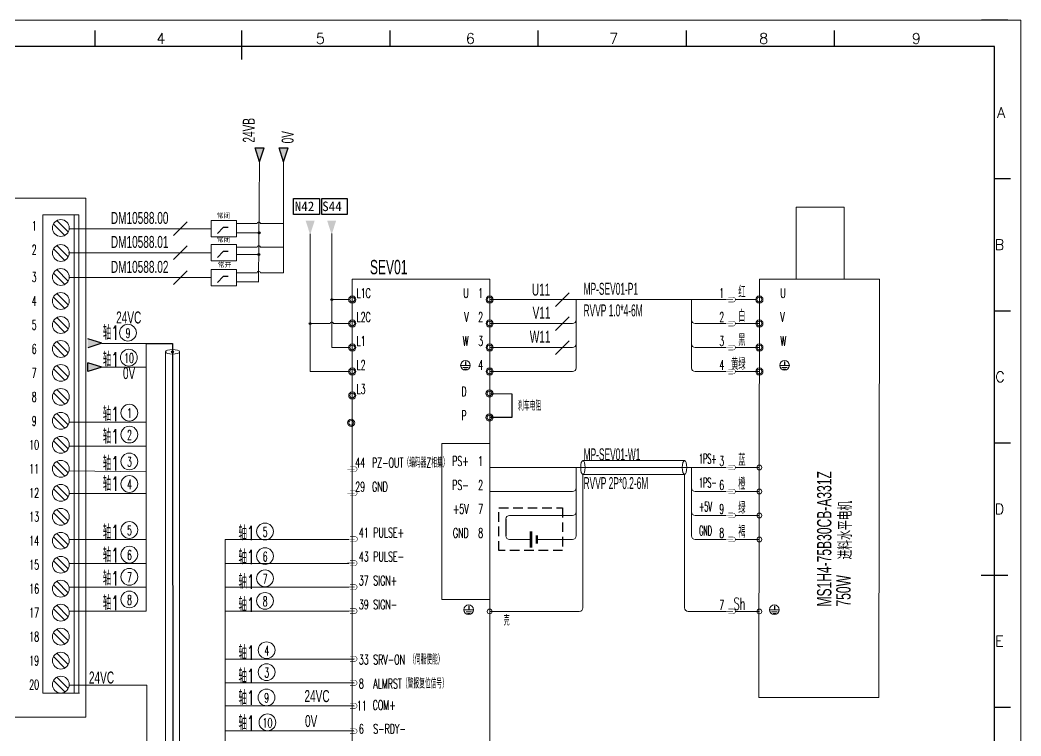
# Model space of a CAD drawing. Header units: millimetres. Extents: x 17734 to 28845, y 9358 to 11073.
# Drawn here: x 23073.2 to 23281.7, y 10165.7 to 10315 of the extents above; entities that cross this region are included whole.
import ezdxf
from ezdxf.enums import TextEntityAlignment as Align
from ezdxf.lldxf.tags import DXFTag

# ---------------------------------------------------------------- set-up
doc = ezdxf.new("R2010")
doc.units = ezdxf.units.MM
doc.linetypes.add('DASHED', pattern=[0.75, 0.5, -0.25])
doc.layers.add('1', color=3, linetype='Continuous', lineweight=20)
doc.layers.add('Dimension', color=3, linetype='Continuous', lineweight=13)
for name, color, linetype in [('AE_BOR', 1, 'Continuous'), ('MISC', 2, 'Continuous'), ('SYMS', 7, 'Continuous')]:
    doc.layers.add(name, color=color, linetype=linetype)
doc.styles.add('WD', font='romans.shx', dxfattribs={"bigfont": 'gbcbig.shx'})
doc.styles.add('样式 0', font='')
doc.styles.add('样式 8', font='arial.ttf')
doc.styles.get('样式 0').set_extended_font_data('KaiTi_GB2312')
tags = doc.linetypes.add('ACAD_ISO02W100', pattern=[15, 12, -3]).pattern_tags.tags
tags[6:7] = [DXFTag(74, 4), DXFTag(75, 0), DXFTag(340, '0'), DXFTag(46, 1.0), DXFTag(50, 0.0), DXFTag(44, 0.0), DXFTag(45, 0.0)]
tags[4:5] = [DXFTag(74, 4), DXFTag(75, 0), DXFTag(340, '0'), DXFTag(46, 1.0), DXFTag(50, 0.0), DXFTag(44, 0.0), DXFTag(45, 0.0)]

# ---------------------------------------------------------------- blocks, each defined once
blk = doc.blocks.new('电控横A4')
for p, q in [((292, -5), (5, -5)), ((292, -205), (292, -5))]:
    blk.add_line(p, q)
at = {"layer": 'AE_BOR', "color": 1, "lineweight": 15}
for p, q in [((0, 0), (297, 0)), ((297, 0), (297, -210))]:
    blk.add_line(p, q, dxfattribs=at)
at = {"layer": 'AE_BOR', "lineweight": 30}
blk.add_line((294.53, 0), (289.53, 0), dxfattribs=at)
at = {"layer": 'AE_BOR'}
for p, q in [((122.03, -5), (122.03, -2)), ((149.78, -5), (149.78, -2)), ((177.78, -5), (177.78, -2)), ((205.78, -5), (205.78, -2)), ((233.78, -5), (233.78, -2)), ((261.78, -5), (261.78, -2)), ((292, -30), (295, -30)), ((292, -55), (295, -55)), ((292, -80), (295, -80)), ((292, -130), (295, -130))]:
    blk.add_line(p, q, dxfattribs=at)
at = {"layer": 'AE_BOR', "color": 2, "lineweight": 30}
for p, q in [((149.78, -7.5), (149.78, -2.5)), ((289.5, -105), (294.5, -105))]:
    blk.add_line(p, q, dxfattribs=at)
at = {"layer": 'AE_BOR', "style": 'WD'}
for s, p in [('4', (134.45, -4.5)), ('5', (164.59, -4.5)), ('6', (192.94, -4.5)), ('7', (220.04, -4.5)), ('8', (248.37, -4.5)), ('9', (277.23, -4.5))]:
    blk.add_text(s, height=2, dxfattribs=at).set_placement(p, align=Align.CENTER)
for s, p in [('A', (294.03, -17.5)), ('B', (293.84, -42.5)), ('C', (293.93, -67.5)), ('D', (293.84, -92.5)), ('E', (293.74, -117.5))]:
    blk.add_text(s, height=2, dxfattribs=at).set_placement(p, align=Align.MIDDLE_RIGHT)
blk = doc.blocks.new('WDDOT')
blk.add_hatch(color=256).paths.add_polyline_path([(0.5, 0, 1), (-0.5, 0, 1)])
blk.add_circle((0, 0), 0.5)

msp = doc.modelspace()

# ---------------------------------------------------------------- hatches: boundary and pattern name
for points in [[(23122.129, 10288.359), (23123.064, 10285.44), (23124, 10288.359)], [(23127.129, 10288.359), (23128.064, 10285.44), (23129, 10288.359)], [(23132.675, 10273.15), (23133.61, 10270.232), (23134.545, 10273.15)], [(23137.152, 10273.15), (23138.087, 10270.232), (23139.023, 10273.15)], [(23123.176, 10270.625, 1), (23122.783, 10270.625, 1)], [(23123.09, 10266.093, 1), (23122.697, 10266.093, 1)], [(23138.304, 10256.684, 1), (23137.91, 10256.684, 1)], [(23133.817, 10251.682, 1), (23133.424, 10251.682, 1)], [(23090.206, 10247.597), (23087.287, 10246.662), (23087.287, 10248.532)], [(23105.107, 10245.782, 1), (23104.713, 10245.782, 1)], [(23087.287, 10241.662), (23087.287, 10243.532), (23090.206, 10242.597)]]:
    msp.add_hatch(color=256).paths.add_polyline_path(points)

# ---------------------------------------------------------------- linework, layer by layer
for p, q in [((23123.064, 10285.44), (23122.129, 10288.359)), ((23122.129, 10288.359), (23124, 10288.359)), ((23123.064, 10285.44), (23124, 10288.359)), ((23127.129, 10288.359), (23129, 10288.359)), ((23128.064, 10285.44), (23127.129, 10288.359)), ((23128.064, 10285.44), (23129, 10288.359)), ((23090.206, 10247.597), (23087.287, 10248.532)), ((23090.206, 10247.597), (23087.287, 10246.662)), ((23087.287, 10241.662), (23087.287, 10243.532)), ((23090.206, 10242.597), (23087.287, 10243.532)), ((23090.206, 10242.597), (23087.287, 10241.662)), ((23165.962, 10243.769), (23165.962, 10242.979)), ((23232.452, 10243.769), (23232.452, 10242.979)), ((23171.015, 10237.091), (23175.6, 10237.022)), ((23175.6, 10237.022), (23175.6, 10232.091)), ((23175.6, 10232.091), (23171.015, 10232.091)), ((23174.392, 10210.922), (23174.392, 10207.422)), ((23166.647, 10192.804), (23166.647, 10192.014)), ((23230.328, 10192.804), (23230.328, 10192.014))]:
    msp.add_line(p, q)
at = {"lineweight": 0}
for p, q in [((23122.868, 10260.409), (23123.064, 10285.44)), ((23128.064, 10262.304), (23128.064, 10285.44)), ((23077.878, 10174.61), (23077.878, 10274.364)), ((23085.442, 10274.364), (23077.878, 10274.364)), ((23084.442, 10174.61), (23084.442, 10274.364)), ((23085.442, 10174.61), (23085.442, 10274.363)), ((23118.238, 10272.559), (23122.574, 10272.559)), ((23123.246, 10272.559), (23128.064, 10272.559)), ((23083.428, 10271.472), (23112.982, 10271.472)), ((23118.238, 10270.612), (23123.064, 10270.612)), ((23118.238, 10267.607), (23122.574, 10267.607)), ((23123.246, 10267.607), (23128.064, 10267.607)), ((23083.263, 10266.472), (23112.982, 10266.472)), ((23118.238, 10266.093), (23122.901, 10266.093)), ((23083.428, 10261.269), (23112.982, 10261.269)), ((23118.238, 10262.304), (23122.574, 10262.304)), ((23123.246, 10262.304), (23128.064, 10262.304)), ((23118.238, 10260.409), (23122.901, 10260.409)), ((23171.015, 10256.688), (23220.211, 10256.688)), ((23189.03, 10242.438), (23189.03, 10256.688)), ((23213.078, 10242.438), (23213.078, 10256.688)), ((23222.211, 10256.688), (23226.454, 10256.688)), ((23171.015, 10251.688), (23188.28, 10251.688)), ((23220.211, 10251.688), (23213.828, 10251.688)), ((23227.204, 10251.688), (23222.211, 10251.688)), ((23090.206, 10247.567), (23099.455, 10247.567)), ((23171.015, 10246.688), (23188.28, 10246.688)), ((23220.211, 10246.688), (23213.828, 10246.688)), ((23227.204, 10246.684), (23222.211, 10246.684)), ((23090.206, 10242.597), (23099.455, 10242.597)), ((23165.067, 10242.973), (23166.856, 10242.973)), ((23165.4, 10242.544), (23166.524, 10242.544)), ((23231.558, 10242.973), (23233.346, 10242.973)), ((23231.89, 10242.544), (23233.014, 10242.544)), ((23165.685, 10242.197), (23166.258, 10242.197)), ((23171.015, 10241.688), (23188.28, 10241.688)), ((23220.211, 10241.688), (23213.828, 10241.688)), ((23227.204, 10241.68), (23222.211, 10241.68)), ((23232.175, 10242.197), (23232.749, 10242.197)), ((23220.211, 10221.672), (23171.015, 10221.672)), ((23189.03, 10207.422), (23189.03, 10221.672)), ((23190.459, 10223.136), (23211.62, 10223.138)), ((23213.078, 10207.422), (23213.078, 10221.672)), ((23227.204, 10221.668), (23222.211, 10221.668)), ((23190.439, 10220.207), (23190.439, 10192.414)), ((23190.439, 10220.207), (23211.62, 10220.207)), ((23211.62, 10220.207), (23211.62, 10192.422)), ((23171.015, 10216.672), (23188.28, 10216.672)), ((23220.211, 10216.672), (23213.828, 10216.672)), ((23227.204, 10216.664), (23222.211, 10216.664)), ((23175.142, 10211.672), (23188.28, 10211.672)), ((23220.211, 10211.672), (23213.828, 10211.672)), ((23227.204, 10211.664), (23222.211, 10211.664)), ((23179.62, 10206.672), (23175.142, 10206.672)), ((23180.815, 10206.672), (23188.28, 10206.672)), ((23220.211, 10206.672), (23213.828, 10206.672)), ((23227.204, 10206.664), (23222.211, 10206.664)), ((23165.752, 10192.007), (23167.541, 10192.007)), ((23166.085, 10191.579), (23167.209, 10191.579)), ((23166.37, 10191.232), (23166.943, 10191.232)), ((23171.015, 10191.664), (23189.689, 10191.664)), ((23220.211, 10191.672), (23212.37, 10191.672)), ((23227.204, 10191.664), (23222.211, 10191.664)), ((23229.434, 10192.007), (23231.222, 10192.007)), ((23229.766, 10191.579), (23230.89, 10191.579)), ((23230.052, 10191.232), (23230.625, 10191.232)), ((23085.534, 10174.61), (23077.878, 10174.61))]:
    msp.add_line(p, q, dxfattribs=at)
at = {"linetype": 'ACAD_ISO02W100'}
for p, q in [((23115.504, 10271.707), (23114.312, 10270.478)), ((23116.511, 10271.704), (23115.504, 10271.707)), ((23115.504, 10266.707), (23114.312, 10265.478)), ((23116.511, 10266.704), (23115.504, 10266.707)), ((23115.504, 10261.504), (23114.312, 10260.275)), ((23116.511, 10261.502), (23115.504, 10261.504))]:
    msp.add_line(p, q, dxfattribs=at)
at = {"color": 0, "linetype": 'Continuous', "lineweight": 13}
for p, q in [((23099.455, 10191.72), (23099.455, 10247.567)), ((23115.931, 10206.626), (23115.931, 10146.636))]:
    msp.add_line(p, q, dxfattribs=at)
at = {"color": 2, "lineweight": 0}
for p, q in [((23103.488, 10141.852), (23103.472, 10245.783)), ((23106.402, 10147.673), (23106.402, 10245.804))]:
    msp.add_line(p, q, dxfattribs=at)
at = {"color": 1, "lineweight": -2}
for points in [[(23130.151, 10277.779), (23135.568, 10277.779), (23135.568, 10274.437), (23130.151, 10274.437)], [(23136.067, 10277.779), (23141.293, 10277.779), (23141.293, 10274.437), (23136.067, 10274.437)]]:
    msp.add_lwpolyline(points, close=True, dxfattribs=at)
at = {"lineweight": 0}
for points in [[(23234.885, 10275.971), (23244.885, 10275.971), (23244.885, 10260.971), (23234.885, 10260.971)], [(23112.982, 10269.746), (23112.982, 10273.198), (23118.238, 10273.198), (23118.238, 10269.746)], [(23112.982, 10264.746), (23112.982, 10268.198), (23118.238, 10268.198), (23118.238, 10264.746)], [(23112.982, 10259.543), (23112.982, 10262.996), (23118.238, 10262.996), (23118.238, 10259.543)], [(23227.204, 10260.971), (23252.204, 10260.971), (23252.087, 10173.72), (23227.087, 10173.72)], [(23171.015, 10226.672), (23161.015, 10226.672), (23161.015, 10194.172), (23171.015, 10194.172)]]:
    msp.add_lwpolyline(points, close=True, dxfattribs=at)
for points in [[(23080.12, 10272.455), (23082.492, 10270.083)], [(23083.199, 10270.79), (23080.827, 10273.162)], [(23083.199, 10265.584), (23080.827, 10267.956)], [(23080.12, 10267.249), (23082.492, 10264.877)], [(23080.12, 10262.229), (23082.492, 10259.858)], [(23083.199, 10260.565), (23080.827, 10262.936)], [(23142.386, 10132.883), (23142.386, 10260.971), (23171.015, 10260.971), (23171.015, 10132.883)], [(23080.12, 10257.229), (23082.492, 10254.858)], [(23083.199, 10255.565), (23080.827, 10257.936)], [(23083.199, 10250.565), (23080.827, 10252.936)], [(23080.12, 10252.229), (23082.492, 10249.858)], [(23080.12, 10247.229), (23082.492, 10244.858)], [(23083.199, 10245.565), (23080.827, 10247.936)], [(23083.199, 10240.565), (23080.827, 10242.936)], [(23080.12, 10242.229), (23082.492, 10239.858)], [(23080.12, 10237.229), (23082.492, 10234.858)], [(23083.199, 10235.565), (23080.827, 10237.936)], [(23080.12, 10232.229), (23082.492, 10229.858)], [(23083.199, 10230.565), (23080.827, 10232.936)], [(23083.199, 10225.565), (23080.827, 10227.936)], [(23080.12, 10227.229), (23082.492, 10224.858)], [(23080.12, 10222.229), (23082.492, 10219.858)], [(23083.199, 10220.565), (23080.827, 10222.936)], [(23083.199, 10215.565), (23080.827, 10217.936)], [(23080.12, 10217.229), (23082.492, 10214.858)], [(23080.12, 10212.229), (23082.492, 10209.858)], [(23083.199, 10210.565), (23080.827, 10212.936)], [(23080.12, 10207.229), (23082.492, 10204.858)], [(23083.199, 10205.565), (23080.827, 10207.936)], [(23083.199, 10200.565), (23080.827, 10202.936)], [(23080.12, 10202.229), (23082.492, 10199.858)], [(23080.12, 10197.229), (23082.492, 10194.858)], [(23083.199, 10195.565), (23080.827, 10197.936)], [(23083.199, 10190.565), (23080.827, 10192.936)], [(23080.12, 10192.229), (23082.492, 10189.858)], [(23080.12, 10187.229), (23082.492, 10184.858)], [(23083.199, 10185.565), (23080.827, 10187.936)], [(23080.12, 10182.229), (23082.492, 10179.858)], [(23083.199, 10180.565), (23080.827, 10182.936)], [(23083.199, 10175.565), (23080.827, 10177.936)], [(23080.12, 10177.229), (23082.492, 10174.858)]]:
    msp.add_lwpolyline(points, dxfattribs=at)
at = {"color": 3, "lineweight": 0, "const_width": 0.1, "flags": 128}
for points in [[(23220.711, 10257.188), (23221.711, 10257.188, -1), (23221.711, 10256.188), (23220.711, 10256.188)], [(23220.711, 10252.188), (23221.711, 10252.188, -1), (23221.711, 10251.188), (23220.711, 10251.188)], [(23220.711, 10247.188), (23221.711, 10247.188, -1), (23221.711, 10246.188), (23220.711, 10246.188)], [(23220.711, 10242.188), (23221.711, 10242.188, -1), (23221.711, 10241.188), (23220.711, 10241.188)], [(23141.886, 10221.822), (23142.886, 10221.822, -1), (23142.886, 10220.822), (23141.886, 10220.822)], [(23220.711, 10222.172), (23221.711, 10222.172, -1), (23221.711, 10221.172), (23220.711, 10221.172)], [(23141.886, 10216.822), (23142.886, 10216.822, -1), (23142.886, 10215.822), (23141.886, 10215.822)], [(23220.711, 10217.172), (23221.711, 10217.172, -1), (23221.711, 10216.172), (23220.711, 10216.172)], [(23220.711, 10212.172), (23221.711, 10212.172, -1), (23221.711, 10211.172), (23220.711, 10211.172)], [(23141.886, 10207.248), (23142.886, 10207.248, -1.1555316), (23142.886, 10206.248), (23141.886, 10206.248)], [(23220.711, 10207.172), (23221.711, 10207.172, -1), (23221.711, 10206.172), (23220.711, 10206.172)], [(23141.886, 10202.248), (23142.886, 10202.248, -1), (23142.886, 10201.248), (23141.886, 10201.248)], [(23141.886, 10197.248), (23142.886, 10197.248, -1), (23142.886, 10196.248), (23141.886, 10196.248)], [(23141.886, 10192.248), (23142.886, 10192.248, -1), (23142.886, 10191.248), (23141.886, 10191.248)], [(23220.711, 10192.172), (23221.711, 10192.172, -1), (23221.711, 10191.172), (23220.711, 10191.172)], [(23141.886, 10182.248), (23142.886, 10182.248, -1), (23142.886, 10181.248), (23141.886, 10181.248)], [(23141.886, 10177.244), (23142.886, 10177.244, -1), (23142.886, 10176.244), (23141.886, 10176.244)], [(23141.886, 10172.448), (23142.886, 10172.448, -1), (23142.886, 10171.448), (23141.886, 10171.448)], [(23141.886, 10167.18), (23142.886, 10167.18, -1), (23142.886, 10166.18), (23141.886, 10166.18)]]:
    msp.add_lwpolyline(points, format="xyb", dxfattribs=at)
for points in [[(23221.711, 10256.688), (23220.211, 10256.688)], [(23221.711, 10251.688), (23220.211, 10251.688)], [(23221.711, 10246.688), (23220.211, 10246.688)], [(23221.711, 10241.688), (23220.211, 10241.688)], [(23221.711, 10221.672), (23220.211, 10221.672)], [(23142.886, 10221.322), (23141.386, 10221.322)], [(23142.886, 10216.322), (23141.386, 10216.322)], [(23221.711, 10216.672), (23220.211, 10216.672)], [(23221.711, 10211.672), (23220.211, 10211.672)], [(23142.886, 10206.642), (23141.386, 10206.642)], [(23221.711, 10206.672), (23220.211, 10206.672)], [(23142.886, 10201.748), (23141.386, 10201.748)], [(23142.886, 10196.748), (23141.386, 10196.748)], [(23142.886, 10191.748), (23141.386, 10191.748)], [(23221.711, 10191.672), (23220.211, 10191.672)], [(23142.886, 10181.748), (23141.386, 10181.748)], [(23142.886, 10176.744), (23141.386, 10176.744)], [(23142.886, 10171.948), (23141.386, 10171.948)], [(23142.886, 10166.68), (23141.386, 10166.68)]]:
    msp.add_lwpolyline(points, dxfattribs=at)
at = {"color": 0, "linetype": 'Continuous', "lineweight": -3}
msp.add_lwpolyline([(23099.455, 10247.567), (23104.896, 10247.567), (23105.025, 10146.636)], dxfattribs=at)
at = {"color": 6, "linetype": 'DASHED', "ltscale": 4}
msp.add_lwpolyline([(23172.932, 10213.234), (23186.219, 10213.234), (23186.219, 10204.336), (23172.932, 10204.336)], close=True, dxfattribs=at)
at = {"color": 3}
for points in [[(23179.62, 10208.37, 0.5, 0.5, 0), (23179.62, 10204.974, 2, 2, 0)], [(23180.815, 10207.521, 0.5, 0.5, 0), (23180.815, 10205.823, 2, 2, 0)]]:
    msp.add_lwpolyline(points, format="xyseb", dxfattribs=at)
at = {"lineweight": 0}
for centre, radius in [((23081.66, 10271.623), 1.75), ((23081.66, 10266.416), 1.75), ((23081.66, 10261.397), 1.75), ((23081.66, 10256.397), 1.75), ((23142.386, 10256.688), 0.75), ((23142.386, 10256.688), 0.5), ((23171.015, 10256.688), 0.75), ((23171.015, 10256.688), 0.5), ((23227.204, 10256.688), 0.75), ((23227.204, 10256.688), 0.5), ((23081.66, 10251.397), 1.75), ((23095.644, 10249.788), 1.75), ((23142.386, 10251.688), 0.75), ((23142.386, 10251.688), 0.5), ((23171.015, 10251.688), 0.75), ((23171.015, 10251.688), 0.5), ((23227.204, 10251.688), 0.75), ((23227.204, 10251.688), 0.5), ((23081.66, 10246.397), 1.75), ((23142.386, 10246.684), 0.75), ((23142.386, 10246.684), 0.5), ((23171.015, 10246.688), 0.75), ((23171.015, 10246.688), 0.5), ((23227.204, 10246.684), 0.75), ((23227.204, 10246.684), 0.5), ((23095.84, 10244.582), 1.75), ((23081.66, 10241.397), 1.75), ((23142.386, 10241.684), 0.75), ((23165.962, 10242.979), 1), ((23171.015, 10241.688), 0.75), ((23227.204, 10241.68), 0.75), ((23232.452, 10242.979), 1), ((23142.386, 10241.684), 0.5), ((23171.015, 10241.688), 0.5), ((23227.204, 10241.68), 0.5), ((23081.66, 10236.397), 1.75), ((23142.386, 10236.68), 0.75), ((23142.386, 10236.68), 0.5), ((23170.981, 10237.091), 0.75), ((23170.981, 10237.091), 0.5), ((23095.939, 10233.104), 1.75), ((23081.66, 10231.397), 1.75), ((23170.981, 10232.091), 0.75), ((23170.981, 10232.091), 0.5), ((23095.939, 10228.535), 1.75), ((23142.136, 10230.979), 0.75), ((23142.136, 10230.979), 0.5), ((23081.66, 10226.397), 1.75), ((23095.939, 10222.946), 1.75), ((23081.66, 10221.397), 1.75), ((23227.204, 10221.668), 0.5), ((23095.939, 10218.24), 1.75), ((23081.66, 10216.397), 1.75), ((23227.204, 10216.664), 0.5), ((23081.66, 10211.397), 1.75), ((23227.204, 10211.664), 0.5), ((23095.939, 10208.641), 1.75), ((23124.206, 10208.329), 1.75), ((23081.66, 10206.397), 1.75), ((23227.204, 10206.664), 0.5), ((23095.939, 10203.507), 1.75), ((23124.206, 10203.195), 1.75), ((23081.66, 10201.397), 1.75), ((23095.939, 10198.869), 1.75), ((23124.206, 10198.558), 1.75), ((23081.66, 10196.397), 1.75), ((23095.939, 10194.163), 1.75), ((23124.206, 10193.852), 1.75), ((23081.66, 10191.397), 1.75), ((23166.647, 10192.014), 1), ((23230.328, 10192.014), 1), ((23171.015, 10191.664), 0.5), ((23227.204, 10191.664), 0.5), ((23081.66, 10186.397), 1.75), ((23124.541, 10183.564), 1.75), ((23081.66, 10181.397), 1.75), ((23124.541, 10178.996), 1.75), ((23081.66, 10176.397), 1.75), ((23124.505, 10173.729), 1.75), ((23124.702, 10168.523), 1.75)]:
    msp.add_circle(centre, radius, dxfattribs=at)
for centre in [(23122.98, 10270.625), (23122.893, 10266.093), (23138.107, 10256.684), (23133.621, 10251.682), (23104.91, 10245.782)]:
    msp.add_circle(centre, 0.197)
for centre, radius, start, end in [((23122.91, 10272.559), 0.336, 0, 180), ((23122.91, 10267.607), 0.336, 0, 180), ((23122.91, 10262.304), 0.336, 0, 180), ((23138.119, 10251.7), 0.336, 0, 180), ((23188.28, 10252.438), 0.75, 270, 0), ((23213.828, 10252.438), 0.75, 180, 270), ((23188.28, 10247.438), 0.75, 270, 0), ((23213.828, 10247.438), 0.75, 180, 270), ((23188.28, 10242.438), 0.75, 270, 0), ((23213.828, 10242.438), 0.75, 180, 270), ((23188.28, 10217.422), 0.75, 270, 0), ((23213.828, 10217.422), 0.75, 180, 270), ((23175.142, 10210.922), 0.75, 90, 180), ((23188.28, 10212.422), 0.75, 270, 0), ((23213.828, 10212.422), 0.75, 180, 270), ((23175.142, 10207.422), 0.75, 180, 270), ((23188.28, 10207.422), 0.75, 270, 0), ((23213.828, 10207.422), 0.75, 180, 270), ((23189.689, 10192.414), 0.75, 270, 0), ((23212.37, 10192.422), 0.75, 180, 270)]:
    msp.add_arc(centre, radius, start, end, dxfattribs=at)
at = {"color": 2, "lineweight": 0, "extrusion": (0, 0, -1)}
msp.add_ellipse((23104.937, 10245.798), major_axis=(-1.465, 0), ratio=0.3169375, dxfattribs=at)
at = {"lineweight": 0}
msp.add_ellipse((23190.439, 10221.672), major_axis=(0, 1.465), ratio=0.3169375, dxfattribs=at)
at = {"lineweight": 0, "extrusion": (0, 0, -1)}
msp.add_ellipse((23211.62, 10221.672), major_axis=(0, 1.465), ratio=0.3169375, dxfattribs=at)
at = {"layer": '1', "color": 7, "linetype": 'Continuous', "lineweight": 13}
for p, q in [((23138.127, 10256.683), (23141.642, 10256.683)), ((23137.783, 10251.7), (23133.631, 10251.7)), ((23138.455, 10251.7), (23141.664, 10251.7)), ((23083.451, 10231.123), (23099.455, 10231.123)), ((23083.39, 10226.156), (23099.455, 10226.156)), ((23083.39, 10220.988), (23099.455, 10220.749)), ((23083.39, 10216.223), (23099.455, 10216.223)), ((23099.455, 10206.625), (23083.32, 10206.625)), ((23115.931, 10206.626), (23141.655, 10206.626)), ((23099.455, 10201.634), (23083.32, 10201.634)), ((23115.978, 10201.634), (23141.655, 10201.634)), ((23099.455, 10196.717), (23083.32, 10196.717)), ((23115.978, 10196.717), (23141.655, 10196.717)), ((23099.455, 10191.72), (23083.32, 10191.72)), ((23115.931, 10191.72), (23141.655, 10191.72)), ((23142.699, 10181.7), (23115.931, 10181.7)), ((23083.297, 10176.29), (23099.547, 10176.29)), ((23099.549, 10176.29), (23099.549, 10135.946)), ((23142.699, 10176.759), (23115.931, 10176.759)), ((23142.684, 10171.979), (23115.931, 10171.979)), ((23142.684, 10166.773), (23115.931, 10166.773))]:
    msp.add_line(p, q, dxfattribs=at)
at = {"layer": '1', "color": 0, "linetype": 'Continuous', "lineweight": 13}
msp.add_lwpolyline([(23086.866, 10277.814), (23038.017, 10277.814), (23038.017, 10169.578), (23086.866, 10169.578)], close=True, dxfattribs=at)
at = {"layer": '1', "color": 7, "linetype": 'Continuous', "lineweight": 13}
for points in [[(23133.631, 10270.376), (23133.631, 10241.69), (23141.641, 10241.69)], [(23141.7, 10246.726), (23138.108, 10246.726), (23138.108, 10270.51)]]:
    msp.add_lwpolyline(points, dxfattribs=at)
at = {"layer": 'Dimension', "lineweight": 0}
for p, q in [((23105.153, 10270.058), (23107.981, 10272.886)), ((23105.153, 10265.058), (23107.981, 10267.886)), ((23105.153, 10259.855), (23107.981, 10262.684)), ((23184.754, 10255.274), (23187.583, 10258.102)), ((23184.754, 10250.274), (23187.583, 10253.102)), ((23184.754, 10245.274), (23187.583, 10248.102))]:
    msp.add_line(p, q, dxfattribs=at)

# ---------------------------------------------------------------- block references
at = {"xscale": 1.1025, "yscale": 1.1025, "zscale": 1.1025}
msp.add_blockref('电控横A4', (22954.273, 10315.001), dxfattribs=at)
at = {"layer": 'SYMS', "color": 0, "lineweight": -3, "xscale": 0.25, "yscale": 0.25, "zscale": 0.25, "rotation": 90}
for p in [(23122.98, 10270.625), (23122.893, 10266.093), (23138.107, 10256.684), (23133.621, 10251.682), (23104.91, 10245.782)]:
    msp.add_blockref('WDDOT', p, dxfattribs=at)
at = {"layer": 'SYMS', "lineweight": -3, "xscale": 0.25, "yscale": 0.25, "zscale": 0.25, "rotation": 90}
for p in [(23122.98, 10270.625), (23122.893, 10266.093), (23138.107, 10256.684), (23133.621, 10251.682), (23104.91, 10245.782)]:
    msp.add_blockref('WDDOT', p, dxfattribs=at)

# ---------------------------------------------------------------- texts
at = {"lineweight": 0, "style": 'WD', "width": 0.6}
for s, height, p in [('1', 2, (23076.109, 10272.082)), ('2', 2, (23076.109, 10267.082)), ('3', 2, (23076.109, 10261.397)), ('4', 2, (23076.109, 10256.397)), ('5', 2, (23076.109, 10251.397)), ('轴1', 3, (23092.072, 10249.95)), ('9', 2, (23095.67, 10249.691)), ('6', 2, (23076.109, 10246.397)), ('轴1', 3, (23092.072, 10244.377)), ('10', 2, (23095.867, 10244.485)), ('7', 2, (23076.109, 10241.397)), ('8', 2, (23076.109, 10236.397)), ('轴1', 3, (23092.072, 10233.012)), ('1', 2, (23095.965, 10233.007)), ('9', 2, (23076.109, 10231.397)), ('轴1', 3, (23092.072, 10228.314)), ('2', 2, (23095.965, 10228.438)), ('10', 2, (23076.109, 10226.397)), ('轴1', 3, (23092.072, 10222.699)), ('3', 2, (23095.965, 10222.85)), ('11', 2, (23076.109, 10221.397)), ('轴1', 3, (23092.072, 10218.438)), ('12', 2, (23076.109, 10216.397)), ('4', 2, (23095.965, 10218.144)), ('13', 2, (23076.109, 10211.397)), ('轴1', 3, (23092.072, 10208.361)), ('5', 2, (23095.965, 10208.544)), ('轴1', 3, (23120.335, 10208.175)), ('5', 2, (23124.232, 10208.232)), ('14', 2, (23076.109, 10206.397)), ('轴1', 3, (23092.072, 10203.553)), ('轴1', 3, (23120.335, 10203.164)), ('6', 2, (23095.965, 10203.41)), ('6', 2, (23124.232, 10203.099)), ('15', 2, (23076.109, 10201.397)), ('轴1', 3, (23092.072, 10198.745)), ('7', 2, (23095.965, 10198.773)), ('轴1', 3, (23120.335, 10198.04)), ('7', 2, (23124.232, 10198.461)), ('16', 2, (23076.109, 10196.397)), ('轴1', 3, (23092.072, 10193.609)), ('8', 2, (23095.965, 10194.067)), ('轴1', 3, (23120.335, 10193.251)), ('8', 2, (23124.232, 10193.755)), ('17', 2, (23076.109, 10191.397)), ('18', 2, (23076.109, 10186.397)), ('轴1', 3, (23120.335, 10183.228)), ('4', 2, (23124.567, 10183.468)), ('19', 2, (23076.109, 10181.397)), ('轴1', 3, (23120.335, 10178.327)), ('3', 2, (23124.567, 10178.899)), ('20', 2, (23076.109, 10176.397)), ('轴1', 3, (23120.335, 10173.819)), ('9', 2, (23124.532, 10173.632)), ('轴1', 3, (23120.335, 10168.585)), ('10', 2, (23124.729, 10168.426))]:
    msp.add_text(s, height=height, dxfattribs=at).set_placement(p, align=Align.MIDDLE)
for s, p in [('L1C', (23143.254, 10257.038)), ('1', (23218.85, 10257.046)), ('U', (23231.572, 10257.038)), ('L2C', (23143.254, 10252.038)), ('2', (23218.85, 10252.046)), ('V', (23231.572, 10252.038)), ('L1', (23143.254, 10247.034)), ('3', (23218.85, 10247.042)), ('W', (23231.572, 10247.034)), ('L2', (23143.254, 10242.034)), ('4', (23218.85, 10242.038)), ('L3', (23143.254, 10237.03)), ('刹车电阻', (23176.935, 10233.542)), ('44', (23143.004, 10221.672)), ('PZ-OUT（编码器Z相集）', (23146.504, 10221.672)), ('3', (23218.85, 10222.026)), ('29', (23143.004, 10216.672)), ('GND', (23146.504, 10216.672)), ('6', (23218.85, 10217.022)), ('9', (23218.85, 10212.022)), ('41', (23143.754, 10207.098)), ('PULSE+', (23146.754, 10207.098)), ('8', (23218.85, 10207.022)), ('43', (23143.754, 10202.098)), ('PULSE-', (23146.754, 10202.098)), ('37', (23143.754, 10197.098)), ('SIGN+', (23146.754, 10197.098)), ('39', (23143.754, 10192.098)), ('SIGN-', (23146.754, 10192.098)), ('7', (23218.85, 10192.022)), ('33', (23143.754, 10180.61)), ('SRV-ON （伺服使能）', (23146.754, 10180.61)), ('ALMRST（警报复位信号） ', (23146.754, 10175.606)), ('8', (23143.754, 10175.606)), ('11', (23143.348, 10171.022)), ('COM+', (23146.644, 10171.131)), ('6', (23143.754, 10166.174)), ('S-RDY-', (23146.754, 10166.174))]:
    msp.add_text(s, height=2, dxfattribs=at).set_placement(p)
for s, height, p in [('U', 2, (23166.647, 10257.038)), ('1', 2, (23169.647, 10257.046)), ('红', 2.5, (23224.316, 10257.038)), ('白', 2.5, (23224.316, 10252.038)), ('V', 2, (23166.647, 10252.038)), ('2', 2, (23169.647, 10252.046)), ('W', 2, (23166.647, 10247.038)), ('3', 2, (23169.647, 10247.042)), ('黑', 2.5, (23224.316, 10247.034)), ('黄绿', 2.5, (23224.316, 10242.034)), ('4', 2, (23169.647, 10242.038)), ('D', 2, (23166.205, 10236.531)), ('P', 2, (23166.205, 10231.531)), ('Sh', 2.5, (23224.316, 10192.018))]:
    msp.add_text(s, height=height, dxfattribs=at).set_placement(p, align=Align.RIGHT)
at = {"color": 6, "lineweight": 0, "style": 'WD', "width": 0.6}
for s, height, p in [('PS+', 2, (23166.647, 10222.022)), ('1', 2, (23169.647, 10222.022)), ('蓝', 2.5, (23224.316, 10222.018)), ('橙', 2.5, (23224.316, 10217.018)), ('PS-', 2, (23166.647, 10217.022)), ('2', 2, (23169.647, 10217.022)), ('+5V', 2, (23166.647, 10212.022)), ('7', 2, (23169.647, 10212.022)), ('绿', 2.5, (23224.316, 10212.018)), ('GND', 2, (23166.647, 10207.018)), ('8', 2, (23169.647, 10207.018)), ('褐', 2.5, (23224.316, 10207.018)), ('壳', 2, (23175.15, 10188.736))]:
    msp.add_text(s, height=height, dxfattribs=at).set_placement(p, align=Align.RIGHT)
at = {"color": 6, "lineweight": 0, "style": 'WD', "width": 0.4}
for s, p in [('1PS+', (23214.648, 10222.518)), ('1PS-', (23214.648, 10217.518)), ('+5V', (23214.648, 10212.518)), ('GND', (23214.648, 10207.518))]:
    msp.add_text(s, height=2, dxfattribs=at).set_placement(p)
at = {"layer": 'Dimension', "lineweight": 0, "style": '样式 8', "width": 0.6}
for s, height, p in [('24VB', 2.5, (23122.08, 10289.44)), ('0V', 2.5, (23130.172, 10289.273)), ('750W', 3, (23246.221, 10192.679))]:
    msp.add_text(s, height=height, rotation=90, dxfattribs=at).set_placement(p)
at = {"layer": 'Dimension', "color": 6, "lineweight": 0, "style": '样式 8', "width": 0.6}
for s, p in [('DM10588.00', (23104.082, 10272.472)), ('DM10588.01', (23104.082, 10267.472)), ('DM10588.02', (23104.082, 10262.269))]:
    msp.add_text(s, height=2.5, dxfattribs=at).set_placement(p, align=Align.RIGHT)
at = {"layer": 'Dimension', "lineweight": 0, "style": '样式 8', "width": 0.6}
for s, height, p in [('SEV01', 3, (23146.061, 10261.971)), ('24VC', 2.5, (23087.518, 10176.627)), ('24VC', 2.5, (23132.423, 10172.748)), ('0V', 2.5, (23132.538, 10167.551))]:
    msp.add_text(s, height=height, dxfattribs=at).set_placement(p)
for s, p in [('U11', (23183.642, 10257.528)), ('V11', (23183.684, 10252.688)), ('W11', (23183.684, 10247.688))]:
    msp.add_text(s, height=2.5, dxfattribs=at).set_placement(p, align=Align.RIGHT)
at = {"layer": 'Dimension', "color": 3, "lineweight": 0, "style": '样式 8', "width": 0.5}
for s, p in [('MP-SEV01-P1', (23190.574, 10257.688)), ('MP-SEV01-W1', (23190.574, 10223.172))]:
    msp.add_text(s, height=2.5, dxfattribs=at).set_placement(p)
at = {"layer": 'Dimension', "color": 1, "lineweight": 0, "style": '样式 8', "width": 0.5}
for s, p in [('RVVP 1.0*4-6M', (23190.574, 10255.688)), ('RVVP 2P*0.2-6M', (23190.574, 10219.672))]:
    msp.add_text(s, height=2.5, dxfattribs=at).set_placement(p, align=Align.TOP_LEFT)
at = {"layer": 'Dimension', "color": 3, "lineweight": 0, "style": '样式 8', "width": 0.6}
for s, p in [('24VC', (23098.427, 10251.71)), ('0V', (23097.169, 10240.114))]:
    msp.add_text(s, height=2.5, dxfattribs=at).set_placement(p, align=Align.RIGHT)
at = {"layer": 'Dimension', "color": 6, "lineweight": 0, "style": '样式 8', "width": 0.6}
msp.add_text('MS1H4-75B30CB-A331Z', height=3, rotation=90, dxfattribs=at).set_placement((23242.221, 10192.679))
at = {"layer": 'Dimension', "color": 3, "lineweight": 0, "style": '样式 8', "width": 0.6}
msp.add_text('进料水平电机', height=2.5, rotation=90, dxfattribs=at).set_placement((23246.256, 10202.479))
at = {"layer": 'MISC', "color": 3, "attachment_point": 1, "style": '样式 0'}
for s, insert, char_height, width in [('N42', (23130.391, 10277.14), 2, 5.01683), ('S44', (23136.116, 10277.14), 2, 5.01683), ('{\\fSimSun|b0|i0|c134|p2;常闭}', (23114.164, 10274.72), 1, 6.35251), ('{\\fSimSun|b0|i0|c134|p2;常闭}', (23114.164, 10269.72), 1, 6.35251), ('{\\fSimSun|b0|i0|c134|p2;常开}', (23114.378, 10264.441), 1, 6.35251)]:
    msp.add_mtext(s, dxfattribs=dict(at, insert=insert, char_height=char_height, width=width))

doc.saveas('drawing.dxf')
